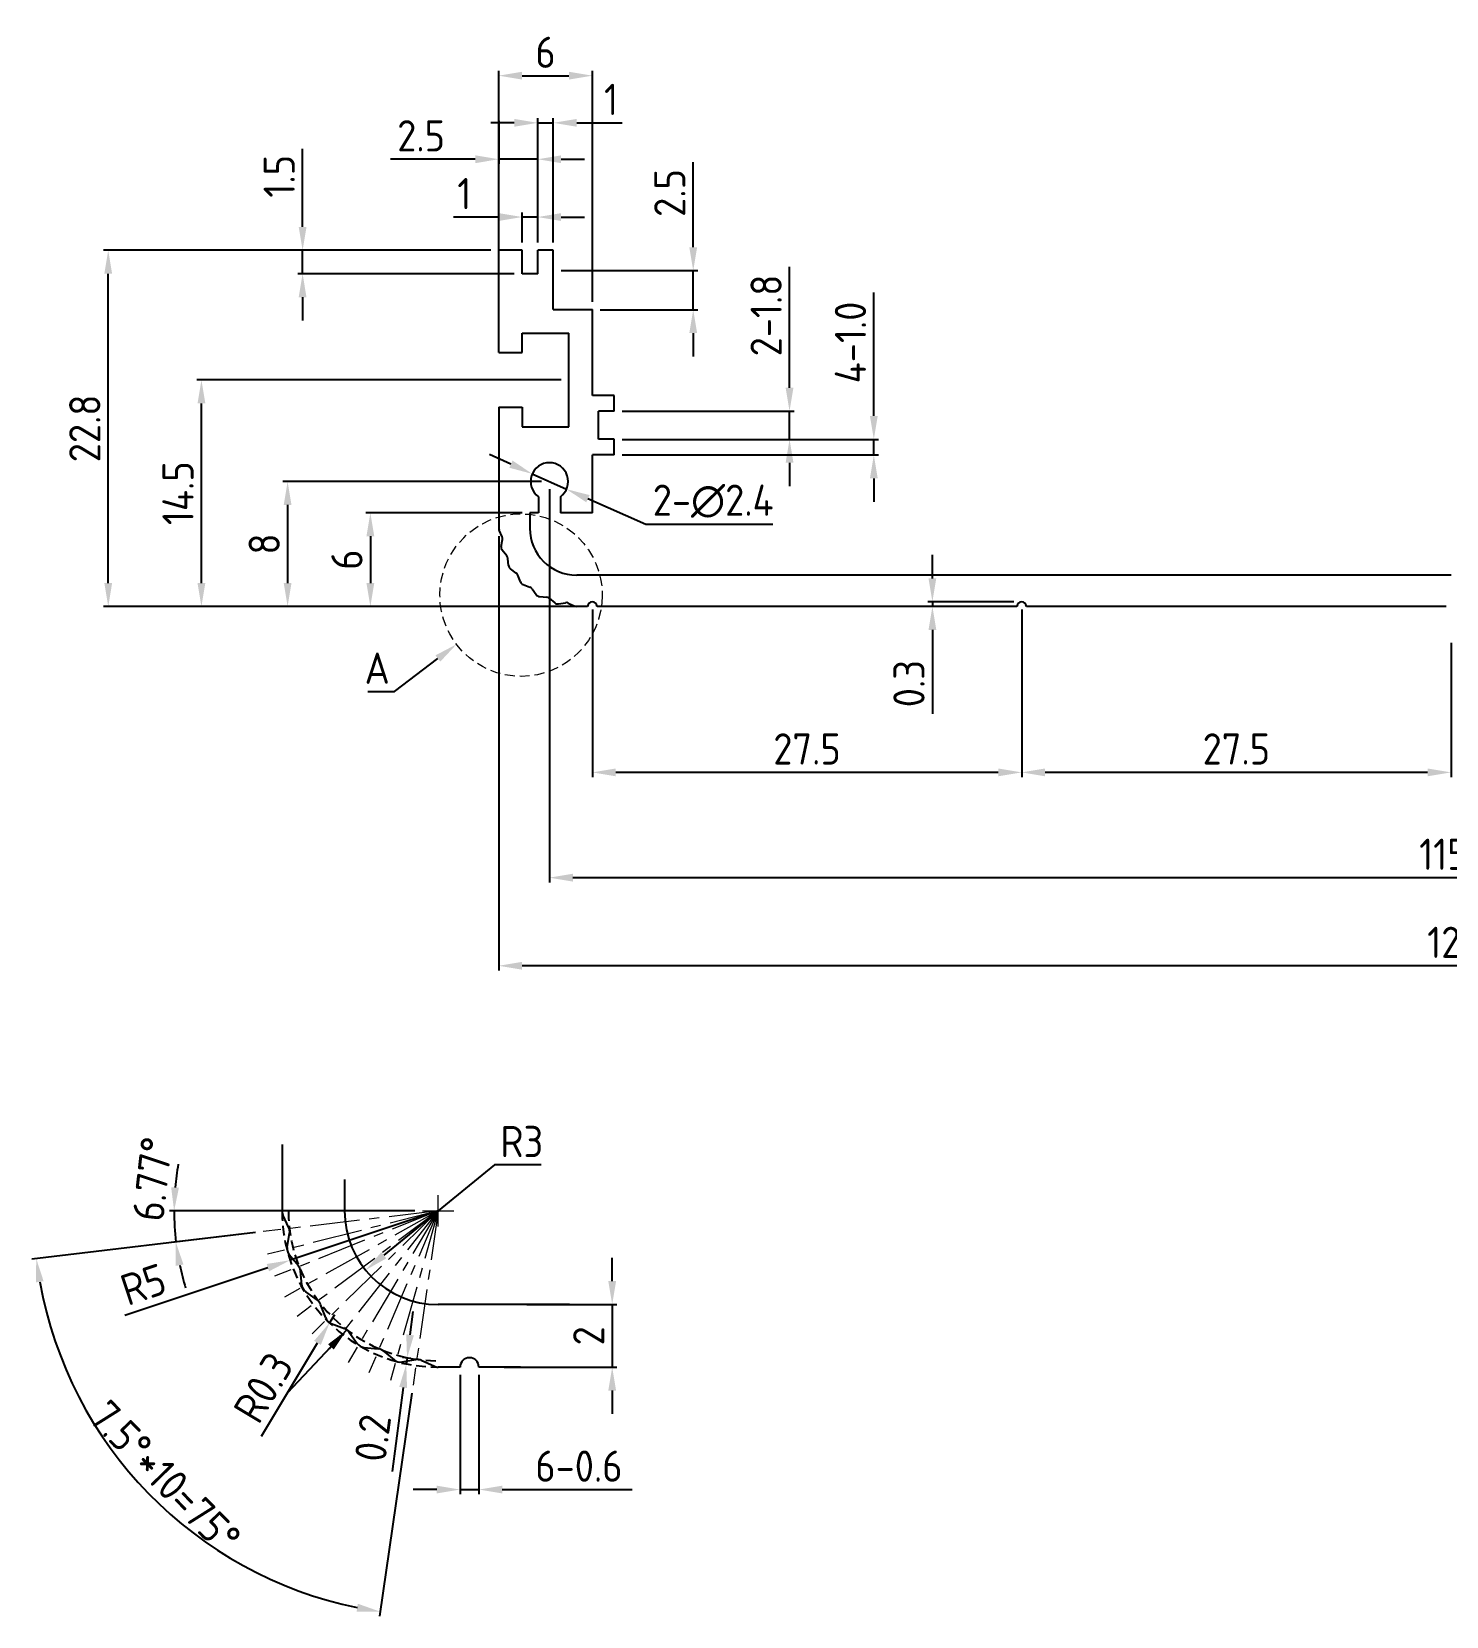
# Model space of a CAD drawing. Header units: millimetres. Extents: x 244 to 420, y -33 to 73.
# Drawn here: x 243.5 to 334.1, y -33.3 to 68.2 of the extents above; entities that cross this region are included whole.
import ezdxf

# ---------------------------------------------------------------- set-up
doc = ezdxf.new("R2010")
doc.units = ezdxf.units.MM
doc.header["$LTSCALE"] = 0.1
doc.header["$MEASUREMENT"] = 0
doc.linetypes.add('CENTER', pattern=[50.8, 31.75, -6.35, 6.35, -6.35])
doc.linetypes.add('HIDDEN', pattern=[9.525, 6.35, -3.175])
doc.layers.get('0').update_dxf_attribs({"lineweight": 25})
doc.layers.add('图层1', color=7, linetype='Continuous', lineweight=20)
doc.styles.get("Standard").update_dxf_attribs({"font": 'isocp2.shx'})
doc.dimstyles.new('比例1.5-1', dxfattribs={"dimtxt": 2, "dimasz": 1.5, "dimexe": 0.3, "dimexo": 0.5, "dimgap": 0.5, "dimtad": 1, "dimdec": 3, "dimdsep": 46, "dimtxsty": 'Standard', "dimcen": 0, "dimclrd": 5, "dimclre": 5, "dimadec": 3, "dimazin": 2, "dimtfac": 1, "dimtdec": 3, "dimtmove": 0, "dimatfit": 3, "dimfxl": 0, "dimarcsym": 0})
doc.dimstyles.new('比例1.5-1$3', dxfattribs={"dimtxt": 2, "dimasz": 1.5, "dimexe": 0.3, "dimexo": 0.5, "dimgap": 0.5, "dimtad": 1, "dimtih": 1, "dimtoh": 1, "dimdec": 3, "dimdsep": 46, "dimtxsty": 'Standard', "dimcen": 0, "dimclrd": 5, "dimclre": 5, "dimadec": 3, "dimazin": 2, "dimtfac": 1, "dimtdec": 3, "dimtmove": 0, "dimatfit": 3, "dimfxl": 0, "dimarcsym": 0})
doc.dimstyles.new('比例1.5-1$4', dxfattribs={"dimtxt": 2, "dimasz": 1.5, "dimexe": 0.3, "dimexo": 0.5, "dimgap": 0.5, "dimtad": 1, "dimtih": 1, "dimtoh": 1, "dimdec": 3, "dimdsep": 46, "dimtxsty": 'Standard', "dimcen": 0, "dimclrd": 5, "dimclre": 5, "dimadec": 3, "dimazin": 2, "dimtfac": 1, "dimtdec": 3, "dimtofl": 0, "dimtmove": 0, "dimatfit": 3, "dimfxl": 0, "dimarcsym": 0})

# ---------------------------------------------------------------- blocks, each defined once
blk = doc.blocks.new('*D1')
at = {"layer": 'Defpoints', "color": 0}
for p in [(273.44, 36.39), (395.44, 36.39), (273.44, 8.39)]:
    blk.add_point(p, dxfattribs=at)
at = {"layer": '图层1', "color": 5, "lineweight": -2}
for p, q in [((273.44, 35.89), (273.44, 8.09)), ((395.44, 35.89), (395.44, 8.09)), ((393.94, 8.39), (274.94, 8.39))]:
    blk.add_line(p, q, dxfattribs=at)
at = {"layer": '图层1', "color": 5}
for points in [[(274.94, 8.64), (274.94, 8.14), (273.44, 8.39)], [(393.94, 8.64), (393.94, 8.14), (395.44, 8.39)]]:
    blk.add_solid(points, dxfattribs=at)
at = {"layer": '图层1', "color": 0, "insert": (334.59, 9.89), "char_height": 2, "attachment_point": 5}
blk.add_mtext('122', dxfattribs=at)
blk = doc.blocks.new('*D4')
at = {"layer": 'Defpoints', "color": 0}
for p in [(306.94, 31.69), (334.44, 29.56), (306.94, 20.77)]:
    blk.add_point(p, dxfattribs=at)
at = {"layer": '图层1', "color": 5, "lineweight": -2}
for p, q in [((306.94, 31.19), (306.94, 20.47)), ((334.44, 29.06), (334.44, 20.47)), ((332.94, 20.77), (308.44, 20.77))]:
    blk.add_line(p, q, dxfattribs=at)
at = {"layer": '图层1', "color": 5}
for points in [[(308.44, 21.02), (308.44, 20.52), (306.94, 20.77)], [(332.94, 21.02), (332.94, 20.52), (334.44, 20.77)]]:
    blk.add_solid(points, dxfattribs=at)
at = {"layer": '图层1', "color": 0, "insert": (320.69, 22.27), "char_height": 2, "attachment_point": 5}
blk.add_mtext('27.5', dxfattribs=at)
blk = doc.blocks.new('*D5')
at = {"layer": 'Defpoints', "color": 0}
for p in [(279.44, 31.69), (306.94, 31.69), (279.44, 20.77)]:
    blk.add_point(p, dxfattribs=at)
at = {"layer": '图层1', "color": 5, "lineweight": -2}
for p, q in [((279.44, 31.19), (279.44, 20.47)), ((306.94, 31.19), (306.94, 20.47)), ((305.44, 20.77), (280.94, 20.77))]:
    blk.add_line(p, q, dxfattribs=at)
at = {"layer": '图层1', "color": 5}
for points in [[(280.94, 21.02), (280.94, 20.52), (279.44, 20.77)], [(305.44, 21.02), (305.44, 20.52), (306.94, 20.77)]]:
    blk.add_solid(points, dxfattribs=at)
at = {"layer": '图层1', "color": 0, "insert": (293.19, 22.27), "char_height": 2, "attachment_point": 5}
blk.add_mtext('27.5', dxfattribs=at)
blk = doc.blocks.new('*D6')
at = {"layer": 'Defpoints', "color": 0}
for p in [(276.69, 39.39), (392.19, 39.39), (276.69, 14.03)]:
    blk.add_point(p, dxfattribs=at)
at = {"layer": '图层1', "color": 5, "lineweight": -2}
for p, q in [((276.69, 38.89), (276.69, 13.73)), ((392.19, 38.89), (392.19, 13.73)), ((390.69, 14.03), (278.19, 14.03))]:
    blk.add_line(p, q, dxfattribs=at)
at = {"layer": '图层1', "color": 5}
for points in [[(278.19, 14.28), (278.19, 13.78), (276.69, 14.03)], [(390.69, 14.28), (390.69, 13.78), (392.19, 14.03)]]:
    blk.add_solid(points, dxfattribs=at)
at = {"layer": '图层1', "color": 0, "insert": (334.87, 15.53), "char_height": 2, "attachment_point": 5}
blk.add_mtext('115.5', dxfattribs=at)
blk = doc.blocks.new('*D8')
at = {"layer": 'Defpoints', "color": 0}
for p in [(306.94, 31.69), (301.22, 31.39), (302.14, 31.39)]:
    blk.add_point(p, dxfattribs=at)
at = {"layer": '图层1', "color": 5, "lineweight": -2}
for p, q in [((301.22, 33.19), (301.22, 34.69)), ((306.44, 31.69), (300.92, 31.69)), ((301.22, 31.69), (301.22, 31.39)), ((301.64, 31.39), (300.92, 31.39)), ((301.22, 29.89), (301.22, 24.51))]:
    blk.add_line(p, q, dxfattribs=at)
at = {"layer": '图层1', "color": 5}
for points in [[(300.97, 33.19), (301.47, 33.19), (301.22, 31.69)], [(300.97, 29.89), (301.47, 29.89), (301.22, 31.39)]]:
    blk.add_solid(points, dxfattribs=at)
at = {"layer": '图层1', "color": 0, "insert": (299.72, 26.45), "char_height": 2, "attachment_point": 5, "rotation": 90}
blk.add_mtext('0.3', dxfattribs=at)
blk = doc.blocks.new('*D9')
at = {"layer": 'Defpoints', "color": 0}
for p in [(248.43, 54.19), (273.44, 54.19), (279.14, 31.39)]:
    blk.add_point(p, dxfattribs=at)
at = {"layer": '图层1', "color": 5, "lineweight": -2}
for p, q in [((272.94, 54.19), (248.13, 54.19)), ((248.43, 32.89), (248.43, 52.69)), ((278.64, 31.39), (248.13, 31.39))]:
    blk.add_line(p, q, dxfattribs=at)
at = {"layer": '图层1', "color": 5}
for points in [[(248.18, 52.69), (248.68, 52.69), (248.43, 54.19)], [(248.18, 32.89), (248.68, 32.89), (248.43, 31.39)]]:
    blk.add_solid(points, dxfattribs=at)
at = {"layer": '图层1', "color": 0, "insert": (246.93, 42.79), "char_height": 2, "attachment_point": 5, "rotation": 90}
blk.add_mtext('22.8', dxfattribs=at)
blk = doc.blocks.new('*D10')
at = {"layer": 'Defpoints', "color": 0}
for p in [(254.4, 45.89), (277.94, 45.89), (266.86, 31.39)]:
    blk.add_point(p, dxfattribs=at)
at = {"layer": '图层1', "color": 5, "lineweight": -2}
for p, q in [((277.44, 45.89), (254.1, 45.89)), ((254.4, 32.89), (254.4, 44.39)), ((266.36, 31.39), (254.1, 31.39))]:
    blk.add_line(p, q, dxfattribs=at)
at = {"layer": '图层1', "color": 5}
for points in [[(254.15, 44.39), (254.65, 44.39), (254.4, 45.89)], [(254.15, 32.89), (254.65, 32.89), (254.4, 31.39)]]:
    blk.add_solid(points, dxfattribs=at)
at = {"layer": '图层1', "color": 0, "insert": (252.9, 38.64), "char_height": 2, "attachment_point": 5, "rotation": 90}
blk.add_mtext('14.5', dxfattribs=at)
blk = doc.blocks.new('*D11')
at = {"layer": 'Defpoints', "color": 0}
for p in [(276.69, 39.39), (259.92, 31.39), (266.31, 31.39)]:
    blk.add_point(p, dxfattribs=at)
at = {"layer": '图层1', "color": 5, "lineweight": -2}
for p, q in [((276.19, 39.39), (259.62, 39.39)), ((259.92, 37.89), (259.92, 32.89)), ((265.81, 31.39), (259.62, 31.39))]:
    blk.add_line(p, q, dxfattribs=at)
at = {"layer": '图层1', "color": 5}
for points in [[(259.67, 37.89), (260.17, 37.89), (259.92, 39.39)], [(259.67, 32.89), (260.17, 32.89), (259.92, 31.39)]]:
    blk.add_solid(points, dxfattribs=at)
at = {"layer": '图层1', "color": 0, "insert": (258.42, 35.39), "char_height": 2, "attachment_point": 5, "rotation": 90}
blk.add_mtext('8', dxfattribs=at)
blk = doc.blocks.new('*D12')
at = {"layer": 'Defpoints', "color": 0}
for p in [(275.44, 37.39), (265.22, 31.39), (266.59, 31.39)]:
    blk.add_point(p, dxfattribs=at)
at = {"layer": '图层1', "color": 5, "lineweight": -2}
for p, q in [((274.94, 37.39), (264.92, 37.39)), ((265.22, 35.89), (265.22, 32.89)), ((266.09, 31.39), (264.92, 31.39))]:
    blk.add_line(p, q, dxfattribs=at)
at = {"layer": '图层1', "color": 5}
for points in [[(264.97, 35.89), (265.47, 35.89), (265.22, 37.39)], [(264.97, 32.89), (265.47, 32.89), (265.22, 31.39)]]:
    blk.add_solid(points, dxfattribs=at)
at = {"layer": '图层1', "color": 0, "insert": (263.72, 34.39), "char_height": 2, "attachment_point": 5, "rotation": 90}
blk.add_mtext('6', dxfattribs=at)
blk = doc.blocks.new('*D14')
at = {"layer": 'Defpoints', "color": 0}
for p in [(280.84, 42.09), (297.47, 42.09), (280.84, 41.09)]:
    blk.add_point(p, dxfattribs=at)
at = {"layer": '图层1', "color": 5, "lineweight": -2}
for p, q in [((297.47, 43.59), (297.47, 51.5)), ((281.34, 42.09), (297.77, 42.09)), ((297.47, 41.09), (297.47, 42.09)), ((281.34, 41.09), (297.77, 41.09)), ((297.47, 39.59), (297.47, 38.09))]:
    blk.add_line(p, q, dxfattribs=at)
at = {"layer": '图层1', "color": 5}
for points in [[(297.22, 43.59), (297.72, 43.59), (297.47, 42.09)], [(297.22, 39.59), (297.72, 39.59), (297.47, 41.09)]]:
    blk.add_solid(points, dxfattribs=at)
at = {"layer": '图层1', "color": 0, "insert": (295.97, 48.29), "char_height": 2, "attachment_point": 5, "rotation": 90}
blk.add_mtext('4-1.0', dxfattribs=at)
blk = doc.blocks.new('*D15')
at = {"layer": 'Defpoints', "color": 0}
for p in [(280.84, 43.89), (292.07, 43.89), (280.84, 42.09)]:
    blk.add_point(p, dxfattribs=at)
at = {"layer": '图层1', "color": 5, "lineweight": -2}
for p, q in [((292.07, 45.39), (292.07, 53.14)), ((281.34, 43.89), (292.37, 43.89)), ((292.07, 42.09), (292.07, 43.89)), ((281.34, 42.09), (292.37, 42.09)), ((292.07, 40.59), (292.07, 39.09))]:
    blk.add_line(p, q, dxfattribs=at)
at = {"layer": '图层1', "color": 5}
for points in [[(291.82, 45.39), (292.32, 45.39), (292.07, 43.89)], [(291.82, 40.59), (292.32, 40.59), (292.07, 42.09)]]:
    blk.add_solid(points, dxfattribs=at)
at = {"layer": '图层1', "color": 0, "insert": (290.57, 50.02), "char_height": 2, "attachment_point": 5, "rotation": 90}
blk.add_mtext('2-1.8', dxfattribs=at)
blk = doc.blocks.new('*D16')
at = {"layer": 'Defpoints', "color": 0}
for p in [(279.44, 65.37), (273.44, 52.89), (279.44, 50.39)]:
    blk.add_point(p, dxfattribs=at)
at = {"layer": '图层1', "color": 5, "lineweight": -2}
for p, q in [((273.44, 53.39), (273.44, 65.67)), ((274.94, 65.37), (277.94, 65.37)), ((279.44, 50.89), (279.44, 65.67))]:
    blk.add_line(p, q, dxfattribs=at)
at = {"layer": '图层1', "color": 5}
for points in [[(274.94, 65.62), (274.94, 65.12), (273.44, 65.37)], [(277.94, 65.62), (277.94, 65.12), (279.44, 65.37)]]:
    blk.add_solid(points, dxfattribs=at)
at = {"layer": '图层1', "color": 0, "insert": (276.44, 66.87), "char_height": 2, "attachment_point": 5}
blk.add_mtext('6', dxfattribs=at)
blk = doc.blocks.new('*D27')
at = {"layer": 'Defpoints', "color": 0}
for p in [(276.94, 52.89), (285.9, 52.89), (279.44, 50.39)]:
    blk.add_point(p, dxfattribs=at)
at = {"layer": '图层1', "color": 5, "lineweight": -2}
for p, q in [((285.9, 54.39), (285.9, 59.83)), ((277.44, 52.89), (286.2, 52.89)), ((285.9, 50.39), (285.9, 52.89)), ((279.94, 50.39), (286.2, 50.39)), ((285.9, 48.89), (285.9, 47.39))]:
    blk.add_line(p, q, dxfattribs=at)
at = {"layer": '图层1', "color": 5}
for points in [[(285.65, 54.39), (286.15, 54.39), (285.9, 52.89)], [(285.65, 48.89), (286.15, 48.89), (285.9, 50.39)]]:
    blk.add_solid(points, dxfattribs=at)
at = {"layer": '图层1', "color": 0, "insert": (284.4, 57.86), "char_height": 2, "attachment_point": 5, "rotation": 90}
blk.add_mtext('2.5', dxfattribs=at)
blk = doc.blocks.new('*D32')
at = {"layer": 'Defpoints', "color": 0}
for p in [(273.44, 62.98), (273.44, 60.02), (275.94, 54.19)]:
    blk.add_point(p, dxfattribs=at)
at = {"layer": '图层1', "color": 5, "lineweight": -2}
for p, q in [((273.44, 62.48), (273.44, 59.72)), ((271.94, 60.02), (266.51, 60.02)), ((275.94, 60.02), (273.44, 60.02)), ((275.94, 54.69), (275.94, 60.32)), ((277.44, 60.02), (278.94, 60.02))]:
    blk.add_line(p, q, dxfattribs=at)
at = {"layer": '图层1', "color": 5}
for points in [[(271.94, 60.27), (271.94, 59.77), (273.44, 60.02)], [(277.44, 60.27), (277.44, 59.77), (275.94, 60.02)]]:
    blk.add_solid(points, dxfattribs=at)
at = {"layer": '图层1', "color": 0, "insert": (268.47, 61.52), "char_height": 2, "attachment_point": 5}
blk.add_mtext('2.5', dxfattribs=at)
blk = doc.blocks.new('*D33')
at = {"layer": 'Defpoints', "color": 0}
for p in [(274.94, 56.32), (274.94, 54.19), (275.94, 54.19)]:
    blk.add_point(p, dxfattribs=at)
at = {"layer": '图层1', "color": 5, "lineweight": -2}
for p, q in [((273.44, 56.32), (270.54, 56.32)), ((274.94, 54.69), (274.94, 56.62)), ((275.94, 56.32), (274.94, 56.32)), ((275.94, 54.69), (275.94, 56.62)), ((277.44, 56.32), (278.94, 56.32))]:
    blk.add_line(p, q, dxfattribs=at)
at = {"layer": '图层1', "color": 5}
for points in [[(273.44, 56.57), (273.44, 56.07), (274.94, 56.32)], [(277.44, 56.57), (277.44, 56.07), (275.94, 56.32)]]:
    blk.add_solid(points, dxfattribs=at)
at = {"layer": '图层1', "color": 0, "insert": (271.24, 57.82), "char_height": 2, "attachment_point": 5}
blk.add_mtext('1', dxfattribs=at)
blk = doc.blocks.new('*D34')
at = {"layer": 'Defpoints', "color": 0}
for p in [(276.94, 62.35), (275.94, 54.19), (276.94, 54.19)]:
    blk.add_point(p, dxfattribs=at)
at = {"layer": '图层1', "color": 5, "lineweight": -2}
for p, q in [((274.44, 62.35), (272.94, 62.35)), ((275.94, 54.69), (275.94, 62.65)), ((275.94, 62.35), (276.94, 62.35)), ((276.94, 54.69), (276.94, 62.65)), ((278.44, 62.35), (281.34, 62.35))]:
    blk.add_line(p, q, dxfattribs=at)
at = {"layer": '图层1', "color": 5}
for points in [[(274.44, 62.6), (274.44, 62.1), (275.94, 62.35)], [(278.44, 62.6), (278.44, 62.1), (276.94, 62.35)]]:
    blk.add_solid(points, dxfattribs=at)
at = {"layer": '图层1', "color": 0, "insert": (280.64, 63.85), "char_height": 2, "attachment_point": 5}
blk.add_mtext('1', dxfattribs=at)
blk = doc.blocks.new('*D35')
at = {"layer": 'Defpoints', "color": 0}
for p in [(275.59, 39.88), (277.78, 38.9)]:
    blk.add_point(p, dxfattribs=at)
at = {"layer": '图层1', "color": 5, "lineweight": -2}
for p, q in [((274.22, 40.5), (272.86, 41.11)), ((275.59, 39.88), (277.78, 38.9)), ((282.86, 36.63), (279.15, 38.29)), ((291.01, 36.63), (282.86, 36.63))]:
    blk.add_line(p, q, dxfattribs=at)
at = {"layer": '图层1', "color": 5}
for points in [[(274.33, 40.73), (274.12, 40.27), (275.59, 39.88)], [(279.26, 38.52), (279.05, 38.06), (277.78, 38.9)]]:
    blk.add_solid(points, dxfattribs=at)
at = {"layer": '图层1', "color": 0, "insert": (287.18, 38.13), "char_height": 2, "attachment_point": 5}
blk.add_mtext('2-∅2.4', dxfattribs=at)
blk = doc.blocks.new('*D37')
at = {"layer": 'Defpoints', "color": 0}
for p in [(269.57, -7.3), (260.08, -10.46)]:
    blk.add_point(p, dxfattribs=at)
at = {"layer": '图层1', "color": 5, "lineweight": -2}
for p, q in [((269.57, -7.3), (260.08, -10.46)), ((249.5, -13.98), (258.66, -10.93))]:
    blk.add_line(p, q, dxfattribs=at)
at = {"layer": '图层1', "color": 5}
blk.add_solid([(258.58, -10.7), (258.73, -11.17), (260.08, -10.46)], dxfattribs=at)
at = {"layer": '图层1', "color": 0, "insert": (250.68, -12.01), "char_height": 2, "attachment_point": 5, "rotation": 18.4096}
blk.add_mtext('R5', dxfattribs=at)
blk = doc.blocks.new('*D38')
at = {"layer": 'Defpoints', "color": 0}
for p in [(274.75, -13.3), (273.29, -17.3), (280.71, -17.3)]:
    blk.add_point(p, dxfattribs=at)
at = {"layer": '图层1', "color": 5, "lineweight": -2}
for p, q in [((280.71, -11.8), (280.71, -10.3)), ((275.25, -13.3), (281.01, -13.3)), ((280.71, -13.3), (280.71, -17.3)), ((273.79, -17.3), (281.01, -17.3)), ((280.71, -18.8), (280.71, -20.3))]:
    blk.add_line(p, q, dxfattribs=at)
at = {"layer": '图层1', "color": 5}
for points in [[(280.46, -11.8), (280.96, -11.8), (280.71, -13.3)], [(280.46, -18.8), (280.96, -18.8), (280.71, -17.3)]]:
    blk.add_solid(points, dxfattribs=at)
at = {"layer": '图层1', "color": 0, "insert": (279.21, -15.3), "char_height": 2, "attachment_point": 5, "rotation": 90}
blk.add_mtext('2', dxfattribs=at)
blk = doc.blocks.new('*D39')
at = {"layer": 'Defpoints', "color": 0}
for p in [(270.97, -17.3), (272.17, -17.3), (272.17, -25.14)]:
    blk.add_point(p, dxfattribs=at)
at = {"layer": '图层1', "color": 5, "lineweight": -2}
for p, q in [((270.97, -17.8), (270.97, -25.44)), ((272.17, -17.8), (272.17, -25.44)), ((269.47, -25.14), (267.97, -25.14)), ((270.97, -25.14), (272.17, -25.14)), ((273.67, -25.14), (281.99, -25.14))]:
    blk.add_line(p, q, dxfattribs=at)
at = {"layer": '图层1', "color": 5}
for points in [[(269.47, -24.89), (269.47, -25.39), (270.97, -25.14)], [(273.67, -24.89), (273.67, -25.39), (272.17, -25.14)]]:
    blk.add_solid(points, dxfattribs=at)
at = {"layer": '图层1', "color": 0, "insert": (278.58, -23.64), "char_height": 2, "attachment_point": 5}
blk.add_mtext('6-0.6', dxfattribs=at)
blk = doc.blocks.new('*D40')
at = {"layer": 'Defpoints', "color": 0}
for p in [(268.57, -7.3), (269.57, -7.3), (270.57, -7.3), (252.7, -8.63), (258.36, -8.63)]:
    blk.add_point(p, dxfattribs=at)
at = {"layer": '图层1', "color": 5, "lineweight": -2}
for p, q in [((268.07, -7.3), (252.35, -7.3)), ((257.87, -8.69), (252.47, -9.33))]:
    blk.add_line(p, q, dxfattribs=at)
for start, end in [(169.8383, 174.9192), (180, 186.7709), (191.8517, 196.9325)]:
    blk.add_arc((269.57, -7.3), 16.92, start, end, dxfattribs=at)
at = {"layer": '图层1', "color": 5}
for points in [[(252.96, -5.81), (252.46, -5.79), (252.65, -7.3)], [(252.76, -10.82), (253.25, -10.74), (252.76, -9.3)]]:
    blk.add_solid(points, dxfattribs=at)
at = {"layer": '图层1', "color": 0, "insert": (251.26, -5.26), "char_height": 2, "attachment_point": 5, "rotation": 83.6353}
blk.add_mtext('6.77°', dxfattribs=at)
blk = doc.blocks.new('*D41')
at = {"layer": 'Defpoints', "color": 0}
for p in [(269.57, -7.3), (269.57, -7.3), (258.36, -8.63), (267.95, -18.47), (247.53, -20.95)]:
    blk.add_point(p, dxfattribs=at)
at = {"layer": '图层1', "color": 5, "lineweight": -2}
for p, q in [((257.87, -8.69), (243.53, -10.39)), ((267.88, -18.96), (265.81, -33.25))]:
    blk.add_line(p, q, dxfattribs=at)
blk.add_arc((269.57, -7.3), 25.92, 190.0866, 258.4552, dxfattribs=at)
at = {"layer": '图层1', "color": 5}
for points in [[(243.8, -11.88), (244.29, -11.8), (243.82, -10.36)], [(264.42, -32.45), (264.34, -32.95), (265.86, -32.96)]]:
    blk.add_solid(points, dxfattribs=at)
at = {"layer": '图层1', "color": 0, "insert": (252.08, -24.35), "char_height": 2, "attachment_point": 5, "rotation": 314.2709}
blk.add_mtext('7.5%%D*10=75%%D', dxfattribs=at)
blk = doc.blocks.new('*D42')
at = {"layer": 'Defpoints', "color": 0}
for p in [(267.52, -17.12), (268.26, -17.21), (268.31, -16.82)]:
    blk.add_point(p, dxfattribs=at)
at = {"layer": '图层1', "color": 5, "lineweight": -2}
for p, q in [((267.76, -15.23), (267.96, -13.75)), ((267.77, -17.15), (267.22, -17.08)), ((267.82, -16.75), (267.27, -16.68)), ((267.57, -16.72), (267.52, -17.12)), ((267.32, -18.6), (266.61, -23.98))]:
    blk.add_line(p, q, dxfattribs=at)
at = {"layer": '图层1', "color": 5}
for points in [[(267.52, -15.2), (268.01, -15.27), (267.57, -16.72)], [(267.07, -18.57), (267.57, -18.64), (267.52, -17.12)]]:
    blk.add_solid(points, dxfattribs=at)
at = {"layer": '图层1', "color": 0, "insert": (265.38, -21.84), "char_height": 2, "attachment_point": 5, "rotation": 82.5}
blk.add_mtext('0.2', dxfattribs=at)
blk = doc.blocks.new('*D43')
at = {"layer": 'Defpoints', "color": 0}
for p in [(262.92, -13.95), (262.61, -14.46)]:
    blk.add_point(p, dxfattribs=at)
at = {"layer": '图层1', "color": 5, "lineweight": -2}
for p, q in [((262.92, -13.95), (262.61, -14.46)), ((258.24, -21.73), (261.84, -15.75))]:
    blk.add_line(p, q, dxfattribs=at)
at = {"layer": '图层1', "color": 5}
blk.add_solid([(261.62, -15.62), (262.05, -15.88), (262.61, -14.46)], dxfattribs=at)
at = {"layer": '图层1', "color": 0, "insert": (258.37, -18.61), "char_height": 2, "attachment_point": 5, "rotation": 59.0022}
blk.add_mtext('R0.3', dxfattribs=at)
blk = doc.blocks.new('*D44')
at = {"layer": 'Defpoints', "color": 0}
for p in [(269.57, -7.3), (264.92, -11.09)]:
    blk.add_point(p, dxfattribs=at)
at = {"layer": '图层1', "color": 5, "lineweight": -2}
for p, q in [((273.18, -4.36), (266.08, -10.14)), ((276.16, -4.36), (273.18, -4.36))]:
    blk.add_line(p, q, dxfattribs=at)
at = {"layer": '图层1', "color": 5}
blk.add_solid([(265.92, -9.95), (266.24, -10.34), (264.92, -11.09)], dxfattribs=at)
at = {"layer": '图层1', "color": 0, "insert": (274.92, -2.86), "char_height": 2, "attachment_point": 5}
blk.add_mtext('R3', dxfattribs=at)
blk = doc.blocks.new('*D45')
at = {"layer": 'Defpoints', "color": 0}
for p in [(274.87, 32.12), (270.74, 28.97)]:
    blk.add_point(p, dxfattribs=at)
at = {"layer": '图层1', "color": 5, "lineweight": -2}
for p, q in [((266.76, 25.94), (269.55, 28.06)), ((265.06, 25.94), (266.76, 25.94))]:
    blk.add_line(p, q, dxfattribs=at)
at = {"layer": '图层1', "color": 5}
blk.add_solid([(269.39, 28.26), (269.7, 27.86), (270.74, 28.97)], dxfattribs=at)
at = {"layer": '图层1', "color": 0, "insert": (265.66, 27.44), "char_height": 2, "attachment_point": 5}
blk.add_mtext('A', dxfattribs=at)
blk = doc.blocks.new('*D48')
at = {"layer": 'Defpoints', "color": 0}
for p in [(260.88, 54.19), (273.44, 54.19), (274.94, 52.69)]:
    blk.add_point(p, dxfattribs=at)
at = {"layer": '图层1', "color": 5, "lineweight": -2}
for p, q in [((260.88, 55.69), (260.88, 60.68)), ((272.94, 54.19), (260.58, 54.19)), ((260.88, 52.69), (260.88, 54.19)), ((274.44, 52.69), (260.58, 52.69)), ((260.88, 51.19), (260.88, 49.69))]:
    blk.add_line(p, q, dxfattribs=at)
at = {"layer": '图层1', "color": 5}
for points in [[(260.63, 55.69), (261.13, 55.69), (260.88, 54.19)], [(260.63, 51.19), (261.13, 51.19), (260.88, 52.69)]]:
    blk.add_solid(points, dxfattribs=at)
at = {"layer": '图层1', "color": 0, "insert": (259.38, 58.93), "char_height": 2, "attachment_point": 5, "rotation": 90}
blk.add_mtext('1.5', dxfattribs=at)

msp = doc.modelspace()

# ---------------------------------------------------------------- linework, layer by layer
for p, q in [((274.9388, 54.1934), (273.4388, 54.1934)), ((273.4388, 48.8934), (273.4388, 54.1934)), ((274.9388, 52.6934), (274.9388, 54.1934)), ((275.9388, 52.6934), (275.9388, 54.1934)), ((276.9388, 54.1934), (275.9388, 54.1934)), ((276.9388, 50.3934), (276.9388, 54.1934)), ((275.9388, 52.6934), (274.9388, 52.6934)), ((276.9388, 50.3934), (279.4388, 50.3934)), ((279.4388, 44.8934), (279.4388, 50.3934)), ((273.4388, 47.6434), (273.4388, 48.8934)), ((274.9388, 47.6434), (274.9388, 48.8934)), ((274.9388, 48.8934), (277.9388, 48.8934)), ((277.9388, 42.8934), (277.9388, 48.8934)), ((273.4388, 47.6434), (274.9388, 47.6434)), ((280.8388, 44.8934), (279.4388, 44.8934)), ((280.8388, 43.8934), (280.8388, 44.8934)), ((273.4388, 44.1434), (274.9388, 44.1434)), ((273.4388, 44.1434), (273.4388, 36.3934)), ((274.9388, 44.1434), (274.9388, 42.8934)), ((280.8388, 43.8934), (279.8388, 43.8934)), ((279.8388, 42.0934), (279.8388, 43.8934)), ((274.9388, 42.8934), (277.9388, 42.8934)), ((280.8388, 42.0934), (279.8388, 42.0934)), ((280.8388, 41.0934), (280.8388, 42.0934)), ((280.8388, 41.0934), (279.4388, 41.0934)), ((279.4388, 37.3934), (279.4388, 41.0934)), ((275.9888, 38.4188), (275.9888, 37.3934)), ((277.3888, 38.4188), (277.3888, 37.3934)), ((275.9888, 37.3934), (275.4388, 37.3934)), ((275.4388, 37.3934), (275.4388, 36.3934)), ((275.9888, 37.3934), (275.6888, 37.3934)), ((279.4388, 37.3934), (277.3888, 37.3934)), ((273.6555, 35.852), (273.4657, 36.2692)), ((273.603, 35.2263), (273.6783, 35.6785)), ((273.9586, 34.6324), (273.6673, 34.9863)), ((274.0699, 34.0145), (274.0256, 34.4707)), ((274.5671, 33.5329), (274.1941, 33.7993)), ((274.8345, 32.9648), (274.6736, 33.394)), ((275.0101, 32.7891), (275.4394, 32.6283)), ((275.5782, 32.5217), (275.8447, 32.1487)), ((334.4388, 33.3934), (278.4388, 33.3934)), ((276.0598, 32.0245), (276.5161, 31.9802)), ((276.6778, 31.9133), (277.0317, 31.622)), ((277.2716, 31.5577), (277.7238, 31.633)), ((277.8973, 31.6101), (278.3146, 31.4204)), ((279.1388, 31.3934), (278.4388, 31.3934)), ((306.6388, 31.3934), (279.7388, 31.3934)), ((334.1388, 31.3934), (307.2388, 31.3934)), ((259.5674, -3.0428), (259.5674, -7.3004)), ((263.5674, -5.3004), (263.5674, -7.3004)), ((260.0008, -8.3834), (259.6213, -7.5488)), ((259.8959, -9.6347), (260.0465, -8.7304)), ((260.6071, -10.8225), (260.0245, -10.1146)), ((260.8296, -12.0584), (260.741, -11.1458)), ((261.824, -13.0216), (261.078, -12.4886)), ((262.3588, -14.1578), (262.0371, -13.2993)), ((277.9718, -13.3004), (269.5674, -13.3004)), ((262.7101, -14.5091), (263.5686, -14.8308)), ((263.8463, -15.0438), (264.3792, -15.7898)), ((264.8095, -16.0383), (265.722, -16.1268)), ((266.0454, -16.2607), (266.7532, -16.8434)), ((267.2331, -16.972), (268.1375, -16.8213)), ((268.4845, -16.867), (269.319, -17.2466)), ((270.9674, -17.3004), (269.5674, -17.3004)), ((274.8437, -17.3004), (272.1674, -17.3004))]:
    msp.add_line(p, q)
for centre, radius, start, end in [((276.6888, 39.3934), 1.2, 305.685335, 234.314665), ((273.7388, 36.3934), 0.3, 180, 204.457948), ((273.3824, 35.7278), 0.3, 350.542052, 24.457948), ((278.4388, 36.3934), 3, 180, 270), ((273.8989, 35.177), 0.3, 170.542052, 219.457948), ((273.727, 34.4418), 0.3, 5.542052, 39.457948), ((274.3685, 34.0434), 0.3, 185.542052, 234.457948), ((274.3927, 33.2888), 0.3, 20.542052, 54.457948), ((275.1154, 33.07), 0.3, 200.542052, 225), ((275.1154, 33.07), 0.3, 225, 249.457948), ((275.3341, 32.3473), 0.3, 35.542052, 69.457948), ((276.0888, 32.3231), 0.3, 215.542052, 264.457948), ((276.4871, 31.6817), 0.3, 50.542052, 84.457948), ((277.2223, 31.8536), 0.3, 230.542052, 279.457948), ((277.7731, 31.3371), 0.3, 65.542052, 99.457948), ((279.4388, 31.3934), 0.3, 360, 180), ((306.9388, 31.3934), 0.3, 360, 180), ((278.4388, 31.6934), 0.3, 245.542052, 270), ((260.1674, -7.3004), 0.6, 180, 204.457948), ((269.5674, -7.3004), 6, 180, 270), ((259.4547, -8.6318), 0.6, 350.542052, 24.457948), ((260.4877, -9.7333), 0.6, 170.542052, 219.457948), ((260.1438, -11.2038), 0.6, 5.542052, 39.457948), ((261.4268, -12.0004), 0.6, 185.542052, 234.457948), ((261.4752, -13.5098), 0.6, 20.542052, 54.457948), ((262.9206, -13.9472), 0.6, 200.542052, 225), ((262.9206, -13.9472), 0.6, 225, 249.457948), ((263.3581, -15.3926), 0.6, 35.542052, 69.457948), ((264.8674, -15.4411), 0.6, 215.542052, 264.457948), ((265.664, -16.724), 0.6, 50.542052, 84.457948), ((267.1345, -16.3801), 0.6, 230.542052, 279.457948), ((268.2361, -17.4132), 0.6, 65.542052, 99.457948), ((271.5674, -17.3004), 0.6, 360, 180), ((269.5674, -16.7004), 0.6, 245.542052, 270)]:
    msp.add_arc(centre, radius, start, end)
at = {"color": 4, "linetype": 'HIDDEN'}
for radius in [10, 9.6]:
    msp.add_arc((269.5674, -7.3004), radius, 180, 270, dxfattribs=at)
at = {"layer": '图层1', "color": 1}
for p, q in [((269.5674, -8.3004), (269.5674, -6.3004)), ((268.5674, -7.3004), (270.5674, -7.3004))]:
    msp.add_line(p, q, dxfattribs=at)
at = {"layer": '图层1', "color": 4, "linetype": 'CENTER'}
for q in [(258.3635, -8.6306), (258.633, -10.0817), (259.0896, -11.4851), (259.7254, -12.8169), (260.5297, -14.0544), (261.4885, -15.1763), (262.5857, -16.1634), (263.8022, -16.9989), (265.1175, -17.6684), (266.5088, -18.1605), (267.9525, -18.4668)]:
    msp.add_line((269.5674, -7.3004), q, dxfattribs=at)
at = {"layer": '图层1', "color": 1, "linetype": 'HIDDEN'}
msp.add_circle((274.8739, 32.118), 5.1999, dxfattribs=at)

# ---------------------------------------------------------------- dimensions: what is measured, and where the dimension line sits
at = {"layer": '图层1'}
for base, p1, p2, picture, middle in [((279.4388, 65.3729), (273.4388, 52.8934), (279.4388, 50.3934), '*D16', (276.4388, 66.8729)), ((276.9388, 62.3527), (275.9388, 54.1934), (276.9388, 54.1934), '*D34', (280.6388, 63.8527))]:
    dim = msp.add_linear_dim(base=base, p1=p1, p2=p2, dimstyle='比例1.5-1', dxfattribs=at)
    dim.commit()
    dim.dimension.update_dxf_attribs({"geometry": picture, "text_midpoint": middle})
for base, p2, picture, middle in [((273.4388, 60.018), (273.4388, 62.9769), '*D32', (268.472, 60.018)), ((274.9388, 56.3204), (274.9388, 54.1934), '*D33', (271.2388, 56.3204))]:
    dim = msp.add_linear_dim(base=base, p1=(275.9388, 54.1934), p2=p2, dimstyle='比例1.5-1', dxfattribs=at)
    dim.commit()
    dim.dimension.update_dxf_attribs({"geometry": picture, "text_midpoint": middle, "dimtype": 160})
for base, p1, p2, angle, picture, middle in [((260.8755, 54.1934), (274.9388, 52.6934), (273.4388, 54.1934), 90, '*D48', (259.3755, 58.9349)), ((285.8975, 52.8934), (279.4388, 50.3934), (276.9388, 52.8934), 90, '*D27', (284.3973, 57.8603)), ((248.4281, 54.1934), (279.1388, 31.3934), (273.4388, 54.1934), 90, '*D9', (246.9279, 42.7934)), ((254.3954, 45.8934), (266.8646, 31.3934), (277.9388, 45.8934), 90, '*D10', (252.8954, 38.6434)), ((259.9239, 31.3934), (276.6888, 39.3934), (266.3111, 31.3934), 90, '*D11', (258.4239, 35.3934)), ((265.2212, 31.3934), (275.4388, 37.3934), (266.5935, 31.3934), 90, '*D12', (263.7212, 34.3934)), ((301.2247, 31.3934), (306.9388, 31.6934), (302.1416, 31.3934), 90, '*D8', (299.7247, 26.4512)), ((306.9388, 20.7696), (334.4388, 29.5642), (306.9388, 31.6934), 0, '*D4', (320.6888, 22.2698))]:
    dim = msp.add_linear_dim(base=base, p1=p1, p2=p2, angle=angle, dimstyle='比例1.5-1', dxfattribs=at)
    dim.commit()
    dim.dimension.update_dxf_attribs({"geometry": picture, "text_midpoint": middle})
for base, p1, p2, text, picture, middle in [((292.0715, 43.8934), (280.8388, 42.0934), (280.8388, 43.8934), '2-1.8', '*D15', (292.0715, 50.0188)), ((297.4707, 42.0934), (280.8388, 41.0934), (280.8388, 42.0934), '4-1.0', '*D14', (297.4707, 48.2942))]:
    dim = msp.add_linear_dim(base=base, p1=p1, p2=p2, angle=90, text=text, dimstyle='比例1.5-1', dxfattribs=at)
    dim.commit()
    dim.dimension.update_dxf_attribs({"geometry": picture, "text_midpoint": middle, "dimtype": 160})
dim = msp.add_diameter_dim_2p(p1=(275.5937, 39.8841), p2=(277.7839, 38.9028), text='2-<>', dimstyle='比例1.5-1$3', dxfattribs=at)
dim.commit()
dim.dimension.update_dxf_attribs({"geometry": '*D35', "text_midpoint": (287.1812, 36.6305), "dimtype": 163})
for base, p1, p2, picture, middle in [((276.6888, 14.0253), (392.1888, 39.3934), (276.6888, 39.3934), '*D6', (334.8676, 14.0253)), ((273.4388, 8.3904), (395.4388, 36.3934), (273.4388, 36.3934), '*D1', (334.5854, 8.3904))]:
    dim = msp.add_linear_dim(base=base, p1=p1, p2=p2, angle=180, dimstyle='比例1.5-1', dxfattribs=at)
    dim.commit()
    dim.dimension.update_dxf_attribs({"geometry": picture, "text_midpoint": middle, "dimtype": 160})
dim = msp.add_radius_dim(center=(274.8739, 32.118), mpoint=(270.7382, 28.9659), text='A', dimstyle='比例1.5-1$4', override={"dimlfac": 0.5}, dxfattribs=at)
dim.commit()
dim.dimension.update_dxf_attribs({"geometry": '*D45', "text_midpoint": (265.6615, 25.9351)})
for base, p1, p2, angle, override, picture, middle in [((279.4388, 20.7696), (306.9388, 31.6934), (279.4388, 31.6934), 0, {"dimtmove": 1}, '*D5', (293.1888, 22.2698)), ((280.7069, -17.3004), (274.7474, -13.3004), (273.2939, -17.3004), 90, {"dimlfac": 0.5}, '*D38', (279.2067, -15.3004))]:
    dim = msp.add_linear_dim(base=base, p1=p1, p2=p2, angle=angle, dimstyle='比例1.5-1', override=override, dxfattribs=at)
    dim.commit()
    dim.dimension.update_dxf_attribs({"geometry": picture, "text_midpoint": middle})
dim = msp.add_angular_dim_2l(base=(252.6991, -8.6321), line1=((269.5674, -7.3004), (258.3635, -8.6306)), line2=((268.5674, -7.3004), (270.5674, -7.3004)), dimstyle='比例1.5-1', override={"dimlfac": 0.5, "dimadec": 2}, dxfattribs=at)
dim.commit()
dim.dimension.update_dxf_attribs({"geometry": '*D40', "text_midpoint": (252.7509, -5.4246), "dimtype": 162})
dim = msp.add_radius_dim(center=(269.5674, -7.3004), mpoint=(264.9179, -11.0928), dimstyle='比例1.5-1$4', override={"dimlfac": 0.5, "dimtmove": 1}, dxfattribs=at)
dim.commit()
dim.dimension.update_dxf_attribs({"geometry": '*D44', "text_midpoint": (273.1755, -4.3574), "dimtype": 164})
dim = msp.add_angular_dim_2l(base=(247.5281, -20.9499), line1=((269.5674, -7.3004), (267.9525, -18.4668)), line2=((269.5674, -7.3004), (258.3635, -8.6306)), text='7.5%%D*10=75%%D', dimstyle='比例1.5-1', override={"dimlfac": 0.5}, dxfattribs=at)
dim.commit()
dim.dimension.update_dxf_attribs({"geometry": '*D41', "text_midpoint": (252.0788, -24.3495)})
dim = msp.add_radius_dim(center=(269.5674, -7.3004), mpoint=(260.0792, -10.4585), text='R5', dimstyle='比例1.5-1$4', override={"dimtih": 0, "dimtoh": 0, "dimlfac": 0.5, "dimtofl": 1}, dxfattribs=at)
dim.commit()
dim.dimension.update_dxf_attribs({"geometry": '*D37', "text_midpoint": (251.156, -13.4285), "dimtype": 164})
dim = msp.add_radius_dim(center=(262.9206, -13.9472), mpoint=(262.6116, -14.4615), dimstyle='比例1.5-1$4', override={"dimtih": 0, "dimtoh": 0, "dimlfac": 0.5, "dimtofl": 1}, dxfattribs=at)
dim.commit()
dim.dimension.update_dxf_attribs({"geometry": '*D43', "text_midpoint": (258.369, -18.6105)})
dim = msp.add_aligned_dim(p1=(268.3144, -16.8183), p2=(268.2622, -17.2149), distance=-0.7522, dimstyle='比例1.5-1', override={"dimlfac": 0.5}, dxfattribs=at)
dim.commit()
dim.dimension.update_dxf_attribs({"geometry": '*D42', "text_midpoint": (265.3815, -21.8393)})
dim = msp.add_linear_dim(base=(272.1674, -25.1408), p1=(270.9674, -17.3004), p2=(272.1674, -17.3004), text='6-<>', dimstyle='比例1.5-1', override={"dimlfac": 0.5}, dxfattribs=at)
dim.commit()
dim.dimension.update_dxf_attribs({"geometry": '*D39', "text_midpoint": (278.5769, -23.6408)})

# ---------------------------------------------------------------- leaders
msp.add_leader([(263.7233, -14.9166), (259.9197, -18.9421)], dimstyle='比例1.5-1', override={"dimgap": 0.5, "dimtad": 0, "dimlfac": 0.5}, dxfattribs=at)

doc.saveas('drawing.dxf')
